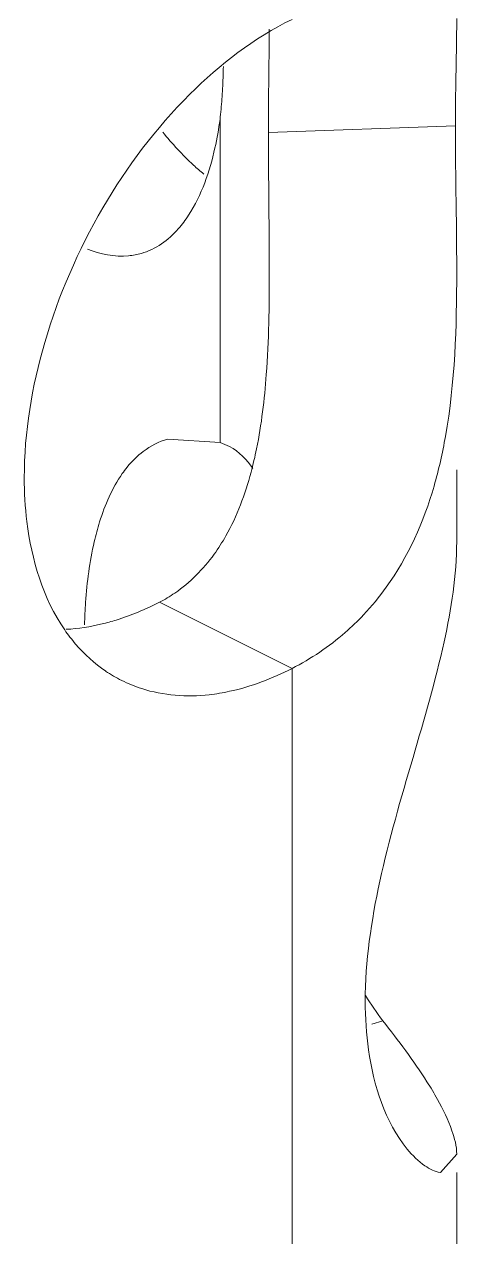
# Model space of a CAD drawing. Header units: millimetres. Extents: x 1177 to 4147, y 93 to 2194.
# Drawn here: x 3571.3 to 3573.73, y 780.33 to 787.12 of the extents above; entities that cross this region are included whole.
import ezdxf

# ---------------------------------------------------------------- set-up
doc = ezdxf.new("R2010")
doc.units = ezdxf.units.MM
doc.header["$LTSCALE"] = 0.1
doc.layers.get('0').update_dxf_attribs({"lineweight": 13})

# ---------------------------------------------------------------- blocks, each defined once
blk = doc.blocks.new('01')
for p, q in [((4032.1374, 703.5516), (4032.1374, 706.1384)), ((4032.5247, 706.0355), (4034.0212, 706.0868)), ((4031.7188, 703.5805), (4032.1374, 703.5516)), ((4034.0318, 702.7603), (4034.0318, 703.3349)), ((4031.6531, 702.2742), (4032.7137, 701.7439)), ((4032.7137, 695.6898), (4032.7137, 701.7439)), ((4033.351, 698.8971), (4033.4402, 698.9226)), ((4033.9008, 697.7099), (4034.0318, 697.8554)), ((4034.0318, 696.1448), (4034.0318, 697.7099))]:
    blk.add_line(p, q)
for centre, radius, start, end in [((4027.1433, 706.6458), 5.0213, 358.0343, 359.05519), ((4027.6352, 706.6274), 4.5291, 355.88407, 358.0542), ((4028.2622, 706.5819), 3.9005, 353.47118, 355.88985), ((4031.753, 703.6191), 2.1075, 311.10885, 316.67546), ((4032.0148, 702.8215), 1.3587, 214.43517, 220.51216), ((4031.7602, 703.6126), 2.0979, 297.03282, 311.07731), ((4031.86, 702.6643), 1.1371, 235.88308, 243.37769), ((4036.6573, 701.2678), 3.9812, 212.54343, 216.09152)]:
    blk.add_arc(centre, radius, start, end)
for points, knots in [([(4032.7137, 706.9398), (4032.4098, 706.7916), (4031.8278, 706.3424), (4031.1558, 705.4452), (4030.6975, 704.393), (4030.5708, 703.6352), (4030.5708, 703.2704)], [0, 0, 0, 0, 0.229092, 0.487552, 0.752826, 1, 1, 1, 1]), ([(4034.0212, 706.0868), (4034.0212, 706.1713), (4034.0227, 706.4582), (4034.0317, 706.745), (4034.0317, 706.9474)], [0, 0, 0, 0, 0.294298, 1, 1, 1, 1]), ([(4032.5247, 706.0355), (4032.5247, 706.1105), (4032.5258, 706.3862), (4032.5302, 706.6618), (4032.5315, 706.8625)], [0, 0, 0, 0, 0.272011, 1, 1, 1, 1]), ([(4032.1374, 706.1384), (4032.127, 706.0622), (4032.0805, 705.797), (4031.9905, 705.5343), (4031.8854, 705.3725)], [0, 0, 0, 0, 0.284987, 1, 1, 1, 1]), ([(4034.0317, 704.9182), (4034.0317, 705.0198), (4034.0288, 705.4093), (4034.0212, 705.7989), (4034.0212, 706.0868)], [0, 0, 0, 0, 0.260842, 1, 1, 1, 1]), ([(4032.007, 705.7016), (4031.9788, 705.7249), (4031.8611, 705.8286), (4031.7549, 705.945), (4031.679, 706.0381)], [0, 0, 0, 0, 0.233401, 1, 1, 1, 1]), ([(4032.5318, 704.9182), (4032.5317, 705.0155), (4032.5298, 705.388), (4032.5247, 705.7604), (4032.5247, 706.0355)], [0, 0, 0, 0, 0.261351, 1, 1, 1, 1]), ([(4031.8854, 705.3725), (4031.8606, 705.3344), (4031.7638, 705.2027), (4031.6217, 705.0989), (4031.5078, 705.0662)], [0, 0, 0, 0, 0.277169, 1, 1, 1, 1]), ([(4031.5078, 705.0662), (4031.4747, 705.0568), (4031.3302, 705.03), (4031.1796, 705.0605), (4031.0756, 705.1012)], [0, 0, 0, 0, 0.235867, 1, 1, 1, 1]), ([(4033.8506, 703.2045), (4033.8883, 703.335), (4034.014, 703.8982), (4034.0317, 704.4783), (4034.0317, 704.9182)], [0, 0, 0, 0, 0.235986, 1, 1, 1, 1]), ([(4032.3859, 703.3145), (4032.4025, 703.3767), (4032.4622, 703.6342), (4032.4929, 703.8975), (4032.5076, 704.0966)], [0, 0, 0, 0, 0.244036, 1, 1, 1, 1]), ([(4032.1374, 703.5516), (4032.1637, 703.5436), (4032.2691, 703.5006), (4032.3546, 703.4158), (4032.4006, 703.3434)], [0, 0, 0, 0, 0.242725, 1, 1, 1, 1]), ([(4031.3549, 703.3034), (4031.3673, 703.3211), (4031.4166, 703.3868), (4031.4755, 703.4455), (4031.5236, 703.482)], [0, 0, 0, 0, 0.264167, 1, 1, 1, 1]), ([(4030.5708, 703.2704), (4030.5708, 703.1531), (4030.5938, 702.7319), (4030.7211, 702.3052), (4030.8942, 702.0532)], [0, 0, 0, 0, 0.277223, 1, 1, 1, 1]), ([(4031.1309, 702.7574), (4031.1433, 702.811), (4031.1943, 703.0012), (4031.2733, 703.1867), (4031.3549, 703.3034)], [0, 0, 0, 0, 0.278554, 1, 1, 1, 1]), ([(4032.0902, 702.6582), (4032.1241, 702.7051), (4032.2534, 702.9087), (4032.3385, 703.1378), (4032.3859, 703.3145)], [0, 0, 0, 0, 0.240294, 1, 1, 1, 1]), ([(4033.2862, 702.173), (4033.3516, 702.2423), (4033.6028, 702.5475), (4033.7675, 702.9174), (4033.8506, 703.2045)], [0, 0, 0, 0, 0.241743, 1, 1, 1, 1]), ([(4031.0535, 702.0942), (4031.0549, 702.1538), (4031.0647, 702.3764), (4031.094, 702.5985), (4031.1309, 702.7574)], [0, 0, 0, 0, 0.267779, 1, 1, 1, 1]), ([(4034.0317, 702.7603), (4034.0316, 702.49), (4033.9374, 701.9026), (4033.6753, 701.0095), (4033.399, 700.065), (4033.2995, 699.4007), (4033.2995, 699.0776)], [0, 0, 0, 0, 0.215429, 0.469664, 0.742461, 1, 1, 1, 1]), ([(4031.6531, 702.2742), (4031.6955, 702.296), (4031.863, 702.3965), (4032.0039, 702.5389), (4032.0902, 702.6582)], [0, 0, 0, 0, 0.24473, 1, 1, 1, 1]), ([(4031.1931, 702.1003), (4031.2315, 702.1096), (4031.3897, 702.1535), (4031.5421, 702.2173), (4031.6531, 702.2742)], [0, 0, 0, 0, 0.240401, 1, 1, 1, 1]), ([(4032.0515, 701.5339), (4032.106, 701.5401), (4032.3354, 701.5786), (4032.5558, 701.6629), (4032.7137, 701.7439)], [0, 0, 0, 0, 0.236094, 1, 1, 1, 1]), ([(4031.3505, 701.6478), (4031.4023, 701.6219), (4031.6239, 701.5313), (4031.8719, 701.5137), (4032.0515, 701.5339)], [0, 0, 0, 0, 0.24274, 1, 1, 1, 1]), ([(4033.2995, 699.0776), (4033.2995, 698.9481), (4033.3257, 698.5378), (4033.4563, 698.1161), (4033.6361, 697.8963)], [0, 0, 0, 0, 0.31316, 1, 1, 1, 1]), ([(4033.8779, 698.2941), (4033.8512, 698.3421), (4033.7189, 698.5608), (4033.565, 698.7656), (4033.4402, 698.9226)], [0, 0, 0, 0, 0.214938, 1, 1, 1, 1]), ([(4034.0317, 697.8553), (4034.0319, 697.9193), (4033.991, 698.0736), (4033.9227, 698.2137), (4033.8779, 698.2941)], [0, 0, 0, 0, 0.41032, 1, 1, 1, 1]), ([(4033.6361, 697.8963), (4033.6772, 697.846), (4033.7547, 697.7676), (4033.8565, 697.7154), (4033.9008, 697.7098)], [0, 0, 0, 0, 0.59246, 1, 1, 1, 1])]:
    blk.add_open_spline(points, degree=3, knots=knots)
for points in [[(4032.5076, 704.0966), (4032.5279, 704.3698), (4032.5319, 704.6442), (4032.5318, 704.9182)], [(4031.5236, 703.482), (4031.5818, 703.5259), (4031.6487, 703.5605), (4031.7187, 703.5805)], [(4030.906, 702.0572), (4031.0026, 702.0624), (4031.0991, 702.0776), (4031.1931, 702.1003)], [(4030.9818, 701.9389), (4031.0519, 701.857), (4031.1331, 701.7833), (4031.2223, 701.7229)]]:
    blk.add_open_spline(points, degree=3)

msp = doc.modelspace()

# ---------------------------------------------------------------- block references
at = {"xscale": 0.7, "yscale": 0.7, "zscale": 0.7}
msp.add_blockref('01', (749.9034, 292.2903), dxfattribs=at)

doc.saveas('drawing.dxf')
